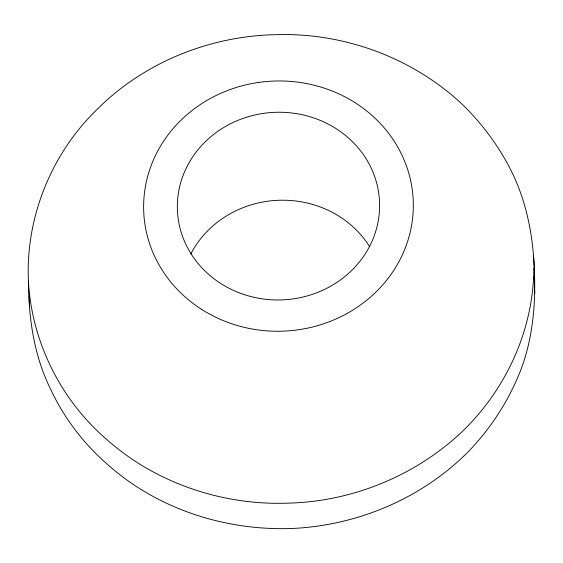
<?xml version="1.0" encoding="UTF-8"?>
<svg xmlns="http://www.w3.org/2000/svg" width="563" height="563" viewBox="0 0 563 563"><rect width="100%" height="100%" fill="white"/><g stroke="black" fill="none" stroke-linecap="round" stroke-linejoin="round"><path stroke-width="0.84" d="M533.541 256.038C536.49 295.096 534.512 335.013 520.057 371.819C508.403 401.074 491.035 427.81 469.331 450.625C423.475 497.432 359.616 524.836 294.379 528.368C227.114 531.458 158.104 509.649 107.617 464.51C83.915 443.933 64.323 418.436 51.008 389.99C34.244 356.611 28.65 318.911 28.453 281.831C25.229 217.353 51.726 152.566 98.384 108.117C144.951 62.127 209.943 36.081 275.18 34.695C342.557 32.309 410.54 56.877 460.302 102.487C483.11 124.106 501.788 149.878 514.871 178.457C529.91 212.61 535.131 250.113 534.442 287.257M29.459 306.962L29.22 295.666M533.844 268.199C533.555 330.945 505.039 391.834 459.267 434.34C412.552 477.1 350.102 501.985 286.813 503.174C221.688 505.307 155.437 482.843 106.611 439.379C60.881 400.075 31.908 342.086 28.453 281.831M534.027 276.989L534.547 281.169M534.554 288.995L534.85 293.337M190.843 253.92A101.15 93.852 -2.3 0 1 278.326 200.287A101.15 93.852 -2.3 0 1 369.736 246.883M201.716 309.432A134.867 125.134 -2.3 0 0 412.869 215.601A134.867 125.134 -2.3 0 0 220.83 93.289A134.867 125.134 -2.3 0 0 201.716 309.432M227.649 287.538A101.15 93.852 -2.3 0 0 379.61 205.812A101.15 93.852 -2.3 0 0 228.156 124.965A101.15 93.852 -2.3 0 0 227.649 287.538"/></g></svg>
